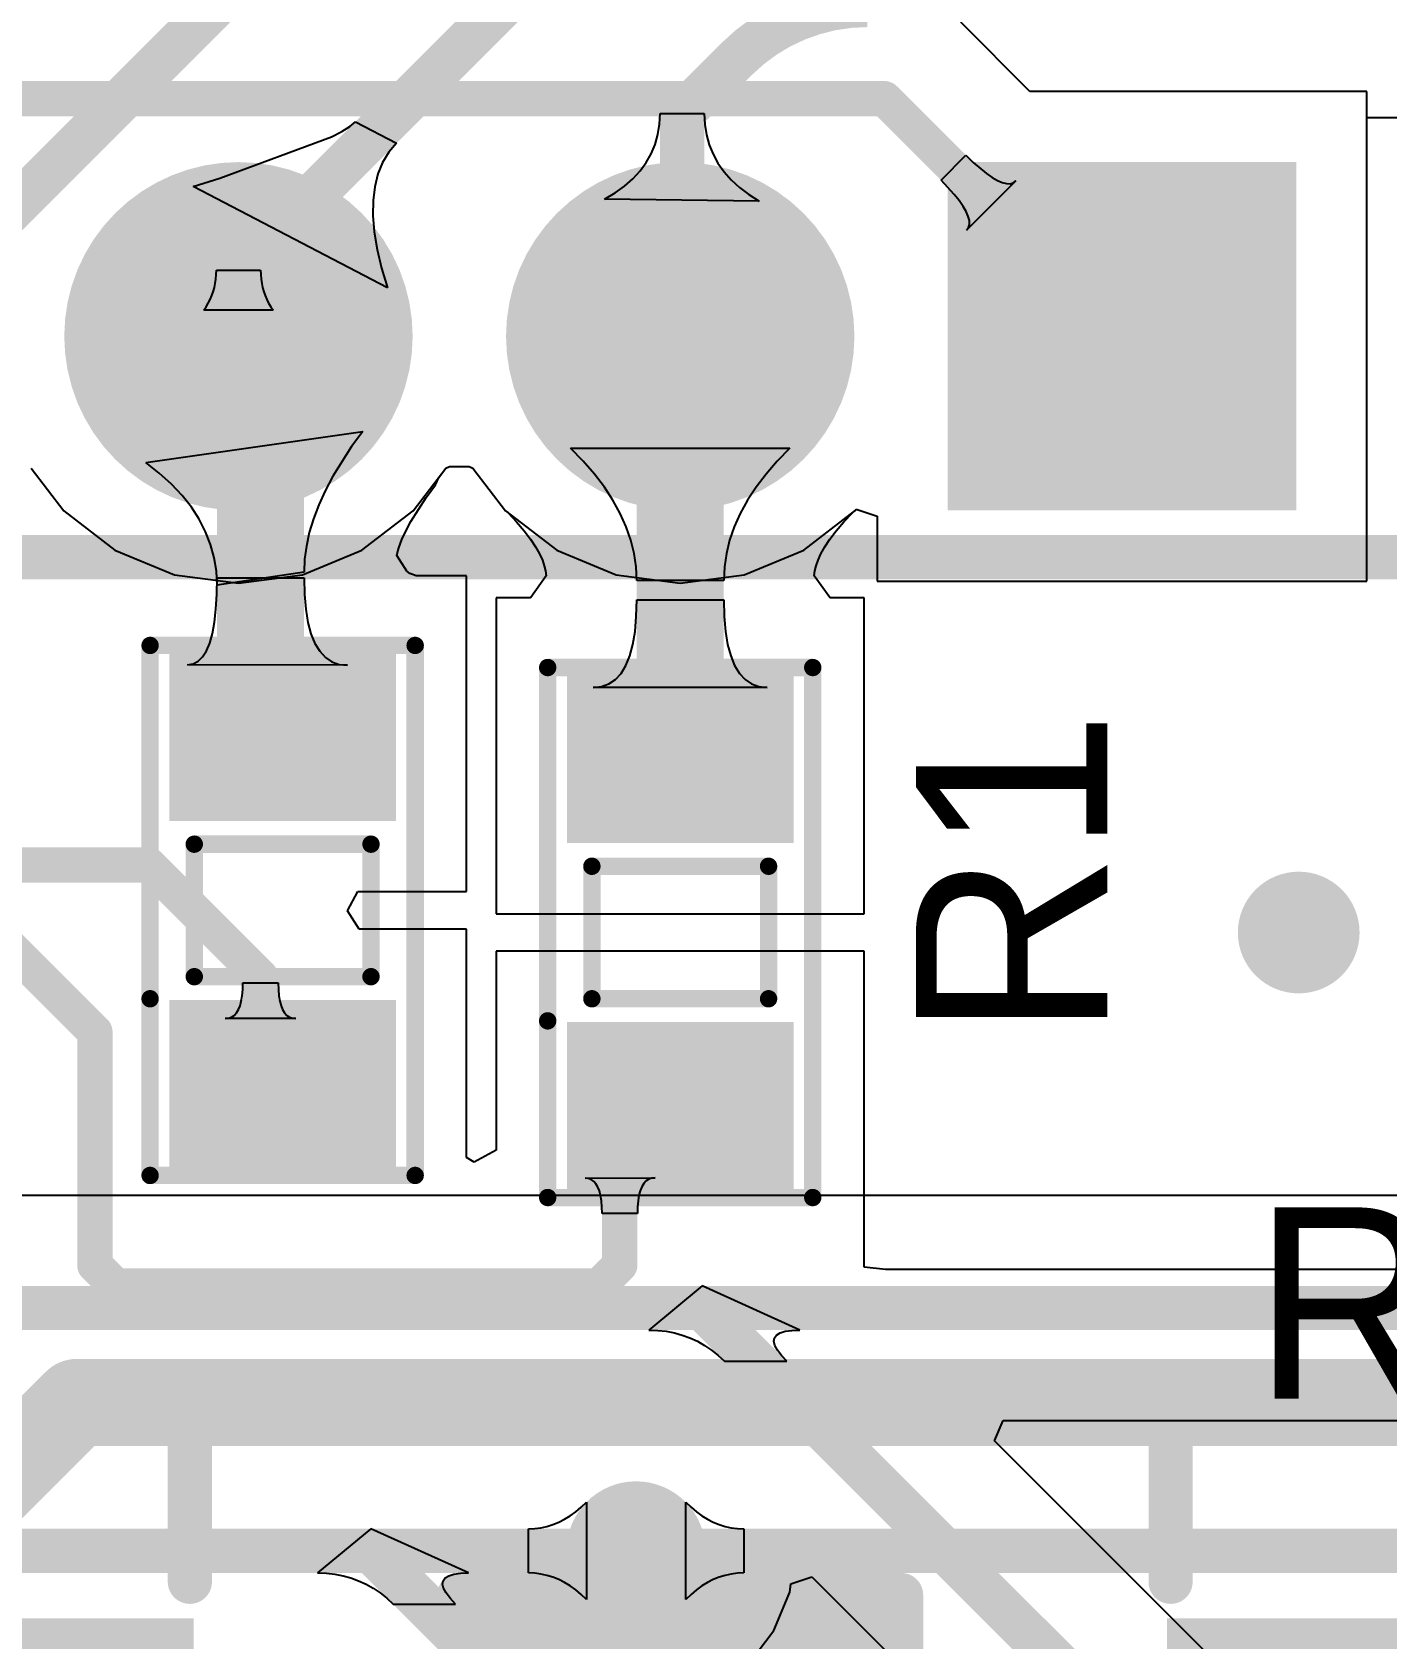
# Model space of a CAD drawing. Header units: millimetres. Extents: x -0.28 to 4.38, y -0.01 to 4.88.
# Drawn here: x 1.7533 to 2.06, y 2.0351 to 2.3989 of the extents above; entities that cross this region are included whole.
import ezdxf

# ---------------------------------------------------------------- set-up
doc = ezdxf.new("R2010")
doc.units = ezdxf.units.MM
doc.header["$MEASUREMENT"] = 0
for name, color, linetype in [('BottomLayer', 5, 'Continuous'), ('BottomOverlay', 54, 'Continuous'), ('BottomSolder', 6, 'Continuous'), ('MultiLayer', 9, 'Continuous'), ('PadHoleLayer', 156, 'Continuous'), ('TopLayer', 1, 'Continuous'), ('TopOverlay', 2, 'Continuous'), ('TopPaste', 8, 'Continuous'), ('TopSolder', 216, 'Continuous'), ('ViaHoleLayer', 16, 'Continuous')]:
    doc.layers.add(name, color=color, linetype=linetype)

# ---------------------------------------------------------------- blocks, each defined once
blk = doc.blocks.new('AS5047D_M______B_26')
at = {"layer": 'BottomLayer', "const_width": 0.035433}
for points in [[(-0.0177165, 0.2, 1), (0.0177165, 0.2, 1)], [(-0.0177165, 0.0999999, 1), (0.0177165, 0.0999999, 1)]]:
    blk.add_lwpolyline(points, format="xyb", close=True, dxfattribs=at)
at = {"layer": 'BottomLayer'}
blk.add_solid([(0.035433, -0.035433), (0.035433, 0.035433), (-0.035433, -0.035433), (-0.035433, 0.035433)], dxfattribs=at)
at = {"layer": 'BottomOverlay', "const_width": 0.01}
blk.add_lwpolyline([(-0.05, 0.68), (-0.0499999, -0.0699999)], dxfattribs=at)
at = {"layer": 'BottomSolder', "const_width": 0.039433}
for points in [[(-0.0197165, 0.2, 1), (0.0197165, 0.2, 1)], [(-0.0197165, 0.0999999, 1), (0.0197165, 0.0999999, 1)]]:
    blk.add_lwpolyline(points, format="xyb", close=True, dxfattribs=at)
at = {"layer": 'BottomSolder'}
blk.add_solid([(0.039433, -0.039433), (0.039433, 0.039433), (-0.039433, -0.039433), (-0.039433, 0.039433)], dxfattribs=at)
at = {"layer": 'MultiLayer', "const_width": 0.035433}
for points in [[(-0.0177165, 0.2, 1), (0.0177165, 0.2, 1)], [(-0.0177165, 0.0999999, 1), (0.0177165, 0.0999999, 1)]]:
    blk.add_lwpolyline(points, format="xyb", close=True, dxfattribs=at)
at = {"layer": 'MultiLayer'}
blk.add_solid([(0.035433, -0.035433), (0.035433, 0.035433), (-0.035433, -0.035433), (-0.035433, 0.035433)], dxfattribs=at)
at = {"layer": 'PadHoleLayer', "const_width": 0.0216535}
for points in [[(-0.0108268, 0.2, 1), (0.0108268, 0.2, 1)], [(-0.0108268, 0.0999999, 1), (0.0108268, 0.0999999, 1)], [(-0.0108268, 0, 1), (0.0108268, 0, 1)]]:
    blk.add_lwpolyline(points, format="xyb", close=True, dxfattribs=at)
at = {"layer": 'TopLayer', "const_width": 0.035433}
for points in [[(-0.0177165, 0.2, 1), (0.0177165, 0.2, 1)], [(-0.0177165, 0.0999999, 1), (0.0177165, 0.0999999, 1)]]:
    blk.add_lwpolyline(points, format="xyb", close=True, dxfattribs=at)
at = {"layer": 'TopLayer'}
blk.add_solid([(0.035433, -0.035433), (0.035433, 0.035433), (-0.035433, -0.035433), (-0.035433, 0.035433)], dxfattribs=at)
at = {"layer": 'TopSolder', "const_width": 0.039433}
for points in [[(-0.0197165, 0.2, 1), (0.0197165, 0.2, 1)], [(-0.0197165, 0.0999999, 1), (0.0197165, 0.0999999, 1)]]:
    blk.add_lwpolyline(points, format="xyb", close=True, dxfattribs=at)
at = {"layer": 'TopSolder'}
blk.add_solid([(0.039433, -0.039433), (0.039433, 0.039433), (-0.039433, -0.039433), (-0.039433, 0.039433)], dxfattribs=at)
blk = doc.blocks.new('SW1_SMD_40')
at = {"layer": 'TopLayer'}
for points in [[(-0.1614173, -0.015748), (-0.1141733, -0.015748), (-0.1614173, 0.015748), (-0.1141733, 0.015748)], [(0.1614173, 0.015748), (0.1141733, 0.015748), (0.1614173, -0.015748), (0.1141733, -0.015748)]]:
    blk.add_solid(points, dxfattribs=at)
at = {"layer": 'TopOverlay', "const_width": 0.01}
for points in [[(-0.111, 0.0729999), (-0.111, 0.0279999)], [(0.111, 0.0729999), (-0.111, 0.0729999)], [(0.111, 0.0729999), (0.111, 0.0279999)], [(0.05, 0.025), (-0.05, 0.025)], [(-0.05, 0.025), (-0.05, -0.025)], [(0.05, 0.025), (0.05, -0.025)], [(0.05, -0.025), (-0.05, -0.025)], [(-0.111, -0.0279999), (-0.111, -0.0729999)], [(0.111, -0.0279999), (0.111, -0.0729999)], [(0.111, -0.0729999), (-0.111, -0.0729999)]]:
    blk.add_lwpolyline(points, dxfattribs=at)
at = {"layer": 'TopOverlay', "const_width": 0.005}
for points in [[(-0.1135, 0.0729999, 1), (-0.1085, 0.0729999, 1)], [(-0.1135, 0.0729999, 1), (-0.1085, 0.0729999, 1)], [(0.1085, 0.0729999, 1), (0.1135, 0.0729999, 1)], [(0.1085, 0.0729999, 1), (0.1135, 0.0729999, 1)], [(-0.1135, 0.0279999, 1), (-0.1085, 0.0279999, 1)], [(0.1085, 0.0279999, 1), (0.1135, 0.0279999, 1)], [(-0.0525, 0.025, 1), (-0.0475, 0.025, 1)], [(-0.0525, 0.025, 1), (-0.0475, 0.025, 1)], [(0.0475, 0.025, 1), (0.0525, 0.025, 1)], [(0.0475, 0.025, 1), (0.0525, 0.025, 1)], [(-0.0525, -0.025, 1), (-0.0475, -0.025, 1)], [(-0.0525, -0.025, 1), (-0.0475, -0.025, 1)], [(0.0475, -0.025, 1), (0.0525, -0.025, 1)], [(0.0475, -0.025, 1), (0.0525, -0.025, 1)], [(-0.1135, -0.0279999, 1), (-0.1085, -0.0279999, 1)], [(0.1085, -0.0279999, 1), (0.1135, -0.0279999, 1)], [(-0.1135, -0.0729999, 1), (-0.1085, -0.0729999, 1)], [(-0.1135, -0.0729999, 1), (-0.1085, -0.0729999, 1)], [(0.1085, -0.0729999, 1), (0.1135, -0.0729999, 1)], [(0.1085, -0.0729999, 1), (0.1135, -0.0729999, 1)]]:
    blk.add_lwpolyline(points, format="xyb", close=True, dxfattribs=at)
at = {"layer": 'TopOverlay'}
blk.add_solid([(-0.05, -0.025), (0.05, -0.025), (-0.05, 0.025), (0.05, 0.025)], dxfattribs=at)
at = {"layer": 'TopPaste'}
for points in [[(-0.1614173, -0.015748), (-0.1141733, -0.015748), (-0.1614173, 0.015748), (-0.1141733, 0.015748)], [(0.1614173, 0.015748), (0.1141733, 0.015748), (0.1614173, -0.015748), (0.1141733, -0.015748)]]:
    blk.add_solid(points, dxfattribs=at)
at = {"layer": 'TopSolder'}
for points in [[(-0.1654173, -0.019748), (-0.1101733, -0.019748), (-0.1654173, 0.019748), (-0.1101733, 0.019748)], [(0.1654173, 0.019748), (0.1101733, 0.019748), (0.1654173, -0.019748), (0.1101733, -0.019748)]]:
    blk.add_solid(points, dxfattribs=at)
blk = doc.blocks.new('RES_SMD_0603_BIG_102')
at = {"layer": 'TopLayer'}
for points in [[(-0.055748, -0.0216535), (-0.024252, -0.0216535), (-0.055748, 0.0216535), (-0.024252, 0.0216535)], [(0.024252, -0.0216535), (0.055748, -0.0216535), (0.024252, 0.0216535), (0.055748, 0.0216535)]]:
    blk.add_solid(points, dxfattribs=at)
at = {"layer": 'TopOverlay', "const_width": 0.003937}
for points in [[(0.06, 0.03), (-0.06, 0.03)], [(-0.06, -0.03), (-0.06, 0.03)], [(0.06, -0.03), (0.06, 0.03)], [(0.0149968, 0.02), (-0.0150032, 0.02)], [(-0.0150032, -0.02), (-0.0150032, 0.02)], [(0.0149968, -0.02), (0.0149968, 0.02)], [(0.0149968, -0.02), (-0.0150032, -0.02)], [(0.0199968, -0.03), (-0.06, -0.03)], [(0.06, -0.03), (0.0199968, -0.03)]]:
    blk.add_lwpolyline(points, dxfattribs=at)
at = {"layer": 'TopOverlay', "const_width": 0.0019685}
for points in [[(-0.0609842, 0.03, 1), (-0.0590158, 0.03, 1)], [(-0.0609842, 0.03, 1), (-0.0590158, 0.03, 1)], [(0.0590158, 0.03, 1), (0.0609842, 0.03, 1)], [(0.0590158, 0.03, 1), (0.0609842, 0.03, 1)], [(-0.0159874, 0.02, 1), (-0.014019, 0.02, 1)], [(-0.0159874, 0.02, 1), (-0.014019, 0.02, 1)], [(0.0140126, 0.02, 1), (0.015981, 0.02, 1)], [(0.0140126, 0.02, 1), (0.015981, 0.02, 1)], [(-0.0159874, -0.02, 1), (-0.014019, -0.02, 1)], [(-0.0159874, -0.02, 1), (-0.014019, -0.02, 1)], [(0.0140126, -0.02, 1), (0.015981, -0.02, 1)], [(0.0140126, -0.02, 1), (0.015981, -0.02, 1)], [(-0.0609842, -0.03, 1), (-0.0590158, -0.03, 1)], [(-0.0609842, -0.03, 1), (-0.0590158, -0.03, 1)], [(0.0190126, -0.03, 1), (0.020981, -0.03, 1)], [(0.0190126, -0.03, 1), (0.020981, -0.03, 1)], [(0.0590158, -0.03, 1), (0.0609842, -0.03, 1)], [(0.0590158, -0.03, 1), (0.0609842, -0.03, 1)]]:
    blk.add_lwpolyline(points, format="xyb", close=True, dxfattribs=at)
at = {"layer": 'TopPaste'}
for points in [[(-0.055748, -0.0216535), (-0.024252, -0.0216535), (-0.055748, 0.0216535), (-0.024252, 0.0216535)], [(0.024252, -0.0216535), (0.055748, -0.0216535), (0.024252, 0.0216535), (0.055748, 0.0216535)]]:
    blk.add_solid(points, dxfattribs=at)
at = {"layer": 'TopSolder'}
for points in [[(-0.059748, -0.0256535), (-0.020252, -0.0256535), (-0.059748, 0.0256535), (-0.020252, 0.0256535)], [(0.020252, -0.0256535), (0.059748, -0.0256535), (0.020252, 0.0256535), (0.059748, 0.0256535)]]:
    blk.add_solid(points, dxfattribs=at)
blk = doc.blocks.new('RES_SMD_0603_BIG_103')
at = {"layer": 'TopLayer'}
for points in [[(-0.055748, -0.0216535), (-0.024252, -0.0216535), (-0.055748, 0.0216535), (-0.024252, 0.0216535)], [(0.024252, -0.0216535), (0.055748, -0.0216535), (0.024252, 0.0216535), (0.055748, 0.0216535)]]:
    blk.add_solid(points, dxfattribs=at)
at = {"layer": 'TopOverlay', "const_width": 0.003937}
for points in [[(0.06, 0.03), (-0.06, 0.03)], [(-0.06, -0.03), (-0.06, 0.03)], [(0.06, -0.03), (0.06, 0.03)], [(0.0149968, 0.02), (-0.0150032, 0.02)], [(-0.0150032, -0.02), (-0.0150032, 0.02)], [(0.0149968, -0.02), (0.0149968, 0.02)], [(0.0149968, -0.02), (-0.0150032, -0.02)], [(0.0199968, -0.03), (-0.06, -0.03)], [(0.06, -0.03), (0.0199968, -0.03)]]:
    blk.add_lwpolyline(points, dxfattribs=at)
at = {"layer": 'TopOverlay', "const_width": 0.0019685}
for points in [[(-0.0609842, 0.03, 1), (-0.0590158, 0.03, 1)], [(-0.0609842, 0.03, 1), (-0.0590158, 0.03, 1)], [(0.0590158, 0.03, 1), (0.0609842, 0.03, 1)], [(0.0590158, 0.03, 1), (0.0609842, 0.03, 1)], [(-0.0159874, 0.02, 1), (-0.014019, 0.02, 1)], [(-0.0159874, 0.02, 1), (-0.014019, 0.02, 1)], [(0.0140126, 0.02, 1), (0.015981, 0.02, 1)], [(0.0140126, 0.02, 1), (0.015981, 0.02, 1)], [(-0.0159874, -0.02, 1), (-0.014019, -0.02, 1)], [(-0.0159874, -0.02, 1), (-0.014019, -0.02, 1)], [(0.0140126, -0.02, 1), (0.015981, -0.02, 1)], [(0.0140126, -0.02, 1), (0.015981, -0.02, 1)], [(-0.0609842, -0.03, 1), (-0.0590158, -0.03, 1)], [(-0.0609842, -0.03, 1), (-0.0590158, -0.03, 1)], [(0.0190126, -0.03, 1), (0.020981, -0.03, 1)], [(0.0190126, -0.03, 1), (0.020981, -0.03, 1)], [(0.0590158, -0.03, 1), (0.0609842, -0.03, 1)], [(0.0590158, -0.03, 1), (0.0609842, -0.03, 1)]]:
    blk.add_lwpolyline(points, format="xyb", close=True, dxfattribs=at)
at = {"layer": 'TopPaste'}
for points in [[(-0.055748, -0.0216535), (-0.024252, -0.0216535), (-0.055748, 0.0216535), (-0.024252, 0.0216535)], [(0.024252, -0.0216535), (0.055748, -0.0216535), (0.024252, 0.0216535), (0.055748, 0.0216535)]]:
    blk.add_solid(points, dxfattribs=at)
at = {"layer": 'TopSolder'}
for points in [[(-0.059748, -0.0256535), (-0.020252, -0.0256535), (-0.059748, 0.0256535), (-0.020252, 0.0256535)], [(0.020252, -0.0256535), (0.059748, -0.0256535), (0.020252, 0.0256535), (0.059748, 0.0256535)]]:
    blk.add_solid(points, dxfattribs=at)

msp = doc.modelspace()

# ---------------------------------------------------------------- linework, layer by layer
at = {"layer": 'BottomLayer'}
for p, q in [((1.9791728, 2.385433), (1.9635232, 2.4010826)), ((2.055433, 2.385433), (1.9791728, 2.385433)), ((2.055433, 2.274567), (2.055433, 2.385433)), ((1.9590301, 2.365313), (1.964687, 2.3709699)), ((1.964687, 2.3709699), (1.9663383, 2.3693739)), ((1.9663383, 2.3693739), (1.9692943, 2.3668609)), ((1.9619957, 2.362126), (1.9590301, 2.365313)), ((1.9760007, 2.365193), (1.964807, 2.3539993)), ((1.9692943, 2.3668609), (1.9705989, 2.3659438)), ((1.9705989, 2.3659438), (1.9717881, 2.365253)), ((1.9717881, 2.365253), (1.9728617, 2.3647885)), ((1.9728617, 2.3647885), (1.9738197, 2.3645502)), ((1.9746623, 2.3645382), (1.9753893, 2.3647525)), ((1.9753893, 2.3647525), (1.9760007, 2.365193)), ((1.9631391, 2.3607057), (1.9619957, 2.362126)), ((1.9738197, 2.3645502), (1.9746623, 2.3645382)), ((1.9640562, 2.3594011), (1.9631391, 2.3607057)), ((1.964747, 2.3582119), (1.9640562, 2.3594011)), ((1.9652115, 2.3571383), (1.964747, 2.3582119)), ((1.964807, 2.3539993), (1.9652475, 2.3546107)), ((1.9654498, 2.3561803), (1.9652115, 2.3571383)), ((1.9652475, 2.3546107), (1.9654618, 2.3553377)), ((1.9654618, 2.3553377), (1.9654498, 2.3561803)), ((1.7530427, 2.3001374), (1.7604647, 2.2904647)), ((1.8395353, 2.2904647), (1.8469574, 2.3001375)), ((1.8469574, 2.3001375), (1.8477785, 2.3004762)), ((1.8477785, 2.3004762), (1.8522216, 2.3004762)), ((1.8522216, 2.3004762), (1.8530427, 2.3001375)), ((1.8530427, 2.3001375), (1.8604648, 2.2904647)), ((1.7604647, 2.2904647), (1.7720444, 2.2815794)), ((1.8279556, 2.2815794), (1.8395353, 2.2904647)), ((1.8604648, 2.2904647), (1.8720444, 2.2815794)), ((1.9279558, 2.2815794), (1.9395354, 2.2904647)), ((1.9395354, 2.2904647), (1.9398323, 2.2908516)), ((1.9398323, 2.2908516), (1.944567, 2.2892444)), ((1.944567, 2.2892444), (1.944567, 2.274567)), ((1.7720444, 2.2815794), (1.7855291, 2.2759938)), ((1.8144709, 2.2759938), (1.8279556, 2.2815794)), ((1.8720444, 2.2815794), (1.8855292, 2.2759938)), ((1.914471, 2.2759938), (1.9279558, 2.2815794)), ((1.7855291, 2.2759938), (1.8, 2.2740887)), ((1.8, 2.2740887), (1.8144709, 2.2759938)), ((1.8855292, 2.2759938), (1.9000001, 2.2740887)), ((1.9000001, 2.2740887), (1.914471, 2.2759938)), ((1.944567, 2.274567), (2.055433, 2.274567)), ((2.2594418, 2.1354898), (1.3505583, 2.1354898)), ((1.905, 2.115), (1.8929289, 2.105)), ((1.9270711, 2.105), (1.905, 2.115)), ((1.905, 2.115), (1.905, 2.115)), ((1.905, 2.115), (1.905, 2.115)), ((1.905, 2.115), (1.905, 2.115)), ((1.905, 2.115), (1.905, 2.115)), ((1.905, 2.115), (1.905, 2.115)), ((1.905, 2.115), (1.905, 2.115)), ((1.905, 2.115), (1.905, 2.115)), ((1.905, 2.115), (1.905, 2.115)), ((1.905, 2.115), (1.905, 2.115)), ((1.905, 2.115), (1.905, 2.115)), ((1.8929289, 2.105), (1.8948996, 2.1049293)), ((1.8948996, 2.1049293), (1.8968118, 2.1047172)), ((1.8968118, 2.1047172), (1.8986653, 2.1043636)), ((1.8986653, 2.1043636), (1.9004603, 2.1038686)), ((1.9004603, 2.1038686), (1.9021967, 2.1032322)), ((1.9021967, 2.1032322), (1.9038745, 2.1024544)), ((1.9212167, 2.1024544), (1.9213388, 2.1032322)), ((1.9213388, 2.1032322), (1.9218024, 2.1038686)), ((1.9218024, 2.1038686), (1.9226075, 2.1043636)), ((1.9226075, 2.1043636), (1.9237539, 2.1047172)), ((1.9237539, 2.1047172), (1.9252418, 2.1049293)), ((1.9252418, 2.1049293), (1.9270711, 2.105)), ((1.9038745, 2.1024544), (1.9054938, 2.1015352)), ((1.9054938, 2.1015352), (1.9070544, 2.1004745)), ((1.9070544, 2.1004745), (1.9085565, 2.0992724)), ((1.9085565, 2.0992724), (1.91, 2.0979289)), ((1.9214359, 2.1015352), (1.9212167, 2.1024544)), ((1.9219966, 2.1004745), (1.9214359, 2.1015352)), ((1.9228986, 2.0992724), (1.9219966, 2.1004745)), ((1.9241421, 2.0979289), (1.9228986, 2.0992724)), ((1.91, 2.0979289), (1.9241421, 2.0979289)), ((1.9711572, 2.0798908), (1.9730707, 2.0845102)), ((1.9730707, 2.0845102), (2.27, 2.0845102)), ((2.085386, 1.965662), (1.9711572, 2.0798908)), ((1.8738178, 2.0621685), (1.8750916, 2.0629516)), ((1.8750916, 2.0629516), (1.8763388, 2.0638551)), ((1.8763388, 2.0638551), (1.8775595, 2.0648791)), ((1.8775595, 2.0648791), (1.8787536, 2.0660236)), ((1.8787536, 2.0660236), (1.8787536, 2.0439764)), ((1.83, 2.06), (1.8179289, 2.05)), ((1.8520711, 2.05), (1.83, 2.06)), ((1.83, 2.06), (1.83, 2.06)), ((1.83, 2.06), (1.83, 2.06)), ((1.83, 2.06), (1.83, 2.06)), ((1.83, 2.06), (1.83, 2.06)), ((1.83, 2.06), (1.83, 2.06)), ((1.83, 2.06), (1.83, 2.06)), ((1.83, 2.06), (1.83, 2.06)), ((1.83, 2.06), (1.83, 2.06)), ((1.83, 2.06), (1.83, 2.06)), ((1.83, 2.06), (1.83, 2.06)), ((1.8656179, 2.06), (1.8670509, 2.0600602)), ((1.8656179, 2.05), (1.8656179, 2.06)), ((1.8670509, 2.0600602), (1.8684574, 2.0602409)), ((1.8684574, 2.0602409), (1.8698373, 2.0605421)), ((1.8698373, 2.0605421), (1.8711907, 2.0609638)), ((1.8711907, 2.0609638), (1.8725175, 2.0615059)), ((1.8725175, 2.0615059), (1.8738178, 2.0621685)), ((1.8179289, 2.05), (1.8198996, 2.0499293)), ((1.8198996, 2.0499293), (1.8218118, 2.0497172)), ((1.8218118, 2.0497172), (1.8236653, 2.0493636)), ((1.8236653, 2.0493636), (1.8254603, 2.0488686)), ((1.8254603, 2.0488686), (1.8271967, 2.0482322)), ((1.8271967, 2.0482322), (1.8288745, 2.0474544)), ((1.8462167, 2.0474544), (1.8463388, 2.0482322)), ((1.8463388, 2.0482322), (1.8468024, 2.0488686)), ((1.8468024, 2.0488686), (1.8476075, 2.0493636)), ((1.8476075, 2.0493636), (1.8487539, 2.0497172)), ((1.8487539, 2.0497172), (1.8502418, 2.0499293)), ((1.8502418, 2.0499293), (1.8520711, 2.05)), ((1.8670509, 2.0499398), (1.8656179, 2.05)), ((1.8684574, 2.0497591), (1.8670509, 2.0499398)), ((1.8698373, 2.0494579), (1.8684574, 2.0497591)), ((1.8711907, 2.0490362), (1.8698373, 2.0494579)), ((1.8725175, 2.0484941), (1.8711907, 2.0490362)), ((1.8738178, 2.0478315), (1.8725175, 2.0484941)), ((1.9250739, 2.0475362), (1.9298086, 2.0491434)), ((1.9298086, 2.0491434), (1.9845047, 1.9944473)), ((1.8288745, 2.0474544), (1.8304938, 2.0465352)), ((1.8304938, 2.0465352), (1.8320544, 2.0454745)), ((1.8320544, 2.0454745), (1.8335565, 2.0442724)), ((1.8464359, 2.0465352), (1.8462167, 2.0474544)), ((1.8469966, 2.0454745), (1.8464359, 2.0465352)), ((1.8478986, 2.0442724), (1.8469966, 2.0454745)), ((1.8750916, 2.0470484), (1.8738178, 2.0478315)), ((1.8763388, 2.0461449), (1.8750916, 2.0470484)), ((1.8775595, 2.0451209), (1.8763388, 2.0461449)), ((1.8787536, 2.0439764), (1.8775595, 2.0451209)), ((1.9212258, 2.0369718), (1.9248279, 2.0456679)), ((1.9248279, 2.0456679), (1.9250739, 2.0475362)), ((1.8335565, 2.0442724), (1.835, 2.0429289)), ((1.835, 2.0429289), (1.8491421, 2.0429289)), ((1.8491421, 2.0429289), (1.8478986, 2.0442724)), ((1.9154958, 2.0295042), (1.9212258, 2.0369718))]:
    msp.add_line(p, q, dxfattribs=at)
for points, const_width in [([(1.3062204, 2.3837796), (1.9462202, 2.3837796)], 0.008), ([(1.9462202, 2.3837796), (1.9999998, 2.33)], 0.008), ([(1.3400001, 2.11), (1.905, 2.11)], 0.01), ([(1.905, 2.11), (2.27, 2.11)], 0.01), ([(1.905, 2.11), (2.067362, 1.947638)], 0.01), ([(1.34, 2.055), (1.83, 2.055)], 0.01), ([(1.83, 2.055), (1.89, 2.055)], 0.01), ([(1.83, 2.055), (2.0025, 1.8825)], 0.01)]:
    msp.add_lwpolyline(points, dxfattribs=dict(at, const_width=const_width))
for points, const_width in [([(1.9442202, 2.3837796, 1), (1.9482202, 2.3837796, 1)], 0.004), ([(1.9442202, 2.3837796, 1), (1.9482202, 2.3837796, 1)], 0.004), ([(1.9979998, 2.33, 1), (2.0019998, 2.33, 1)], 0.004), ([(2.0331102, 2.195, 1), (2.0468898, 2.195, 1)], 0.0137795), ([(1.9025, 2.11, 1), (1.9075, 2.11, 1)], 0.005), ([(1.9025, 2.11, 1), (1.9075, 2.11, 1)], 0.005), ([(1.9025, 2.11, 1), (1.9075, 2.11, 1)], 0.005), ([(1.882126, 2.055, 1), (1.897874, 2.055, 1)], 0.015748), ([(1.8275, 2.055, 1), (1.8325, 2.055, 1)], 0.005), ([(1.8275, 2.055, 1), (1.8325, 2.055, 1)], 0.005), ([(1.8275, 2.055, 1), (1.8325, 2.055, 1)], 0.005), ([(1.8875, 2.055, 1), (1.8925, 2.055, 1)], 0.005)]:
    msp.add_lwpolyline(points, format="xyb", close=True, dxfattribs=dict(at, const_width=const_width))
at = {"layer": 'MultiLayer'}
for points, const_width in [([(2.0331102, 2.195, 1), (2.0468898, 2.195, 1)], 0.0137795), ([(1.882126, 2.055, 1), (1.897874, 2.055, 1)], 0.015748)]:
    msp.add_lwpolyline(points, format="xyb", close=True, dxfattribs=dict(at, const_width=const_width))
at = {"layer": 'TopLayer'}
for p, q in [((1.8953075, 2.3779925), (1.8954331, 2.3804331)), ((1.8954331, 2.3804331), (1.9054331, 2.3804331)), ((1.9054331, 2.3804331), (1.9055576, 2.3779725)), ((2.055433, 2.274567), (2.055433, 2.3795102)), ((2.055433, 2.3795102), (2.1673223, 2.3795102)), ((1.8210626, 2.3751235), (1.8234054, 2.3763608)), ((1.8234054, 2.3763608), (1.8252149, 2.3775071)), ((1.8252149, 2.3775071), (1.8264912, 2.3785622)), ((1.8264912, 2.3785622), (1.8358078, 2.3737367)), ((1.8943028, 2.3734442), (1.8949308, 2.3756629)), ((1.8949308, 2.3756629), (1.8953075, 2.3779925)), ((1.9055576, 2.3779725), (1.9059309, 2.3756177)), ((1.9059309, 2.3756177), (1.9065532, 2.3733689)), ((1.7958076, 2.3657874), (1.8210626, 2.3751235)), ((1.8358078, 2.3737367), (1.8340534, 2.3716755)), ((1.8934238, 2.3713365), (1.8943028, 2.3734442)), ((1.9065532, 2.3733689), (1.9074244, 2.3712259)), ((1.8326421, 2.3693436), (1.8315738, 2.366741)), ((1.8340534, 2.3716755), (1.8326421, 2.3693436)), ((1.8909121, 2.3674538), (1.8922935, 2.3693397)), ((1.8922935, 2.3693397), (1.8934238, 2.3713365)), ((1.9074244, 2.3712259), (1.9085444, 2.3691888)), ((1.9085444, 2.3691888), (1.9099134, 2.3672577)), ((1.789732, 2.3639127), (1.7958076, 2.3657874)), ((1.8315738, 2.366741), (1.8308485, 2.3638678)), ((1.8873958, 2.3640149), (1.8892795, 2.3656789)), ((1.8892795, 2.3656789), (1.8909121, 2.3674538)), ((1.9099134, 2.3672577), (1.9115313, 2.3654324)), ((1.9115313, 2.3654324), (1.9133981, 2.363713)), ((1.8337005, 2.3409442), (1.789732, 2.3639127)), ((1.8308485, 2.3638678), (1.8304663, 2.3607239)), ((1.8828747, 2.3610197), (1.8852608, 2.3624618)), ((1.9178784, 2.3605919), (1.8828747, 2.3610197)), ((1.8852608, 2.3624618), (1.8873958, 2.3640149)), ((1.9133981, 2.363713), (1.9155138, 2.3620995)), ((1.9155138, 2.3620995), (1.9178784, 2.3605919)), ((1.8304663, 2.3607239), (1.8304271, 2.3573093)), ((1.8304271, 2.3573093), (1.8307309, 2.353624)), ((1.8307309, 2.353624), (1.8313777, 2.3496681)), ((1.8313777, 2.3496681), (1.8323676, 2.3454415)), ((1.7947427, 2.3419633), (1.7948856, 2.3429454)), ((1.7948856, 2.3429454), (1.7949712, 2.3439576)), ((1.7949712, 2.3439576), (1.7949998, 2.3449998)), ((1.7949998, 2.3449998), (1.8049998, 2.3449998)), ((1.8049998, 2.3449998), (1.8050284, 2.3439576)), ((1.8050284, 2.3439576), (1.805114, 2.3429454)), ((1.805114, 2.3429454), (1.8052569, 2.3419633)), ((1.8323676, 2.3454415), (1.8337005, 2.3409442)), ((1.7936003, 2.338335), (1.7939716, 2.339197)), ((1.7939716, 2.339197), (1.7942858, 2.3400891)), ((1.7942858, 2.3400891), (1.7945428, 2.3410111)), ((1.7945428, 2.3410111), (1.7947427, 2.3419633)), ((1.8052569, 2.3419633), (1.8054568, 2.3410111)), ((1.8054568, 2.3410111), (1.8057138, 2.3400891)), ((1.8057138, 2.3400891), (1.806028, 2.339197)), ((1.806028, 2.339197), (1.8063993, 2.338335)), ((1.7921436, 2.3359292), (1.7926863, 2.3367011)), ((1.807856, 2.3359292), (1.7921436, 2.3359292)), ((1.7926863, 2.3367011), (1.7931718, 2.337503)), ((1.7931718, 2.337503), (1.7936003, 2.338335)), ((1.8063993, 2.338335), (1.8068278, 2.337503)), ((1.8068278, 2.337503), (1.8073133, 2.3367011)), ((1.8073133, 2.3367011), (1.807856, 2.3359292)), ((1.7790157, 2.301449), (1.8281256, 2.3084489)), ((1.8281256, 2.3084489), (1.8256018, 2.3050097)), ((1.8256018, 2.3050097), (1.8213512, 2.2982985)), ((1.8780393, 2.3017563), (1.8751968, 2.3046959)), ((1.8751968, 2.3046959), (1.9248031, 2.3046956)), ((1.9248031, 2.3046956), (1.9219606, 2.3017561)), ((1.7820826, 2.2990354), (1.7790157, 2.301449)), ((1.8453236, 2.2980083), (1.8469574, 2.3001375)), ((1.8469574, 2.3001375), (1.8477785, 2.3004762)), ((1.8477785, 2.3004762), (1.8522216, 2.3004762)), ((1.8522216, 2.3004762), (1.8530427, 2.3001375)), ((1.8530427, 2.3001375), (1.8604648, 2.2904647)), ((1.8805826, 2.2988035), (1.8780393, 2.3017563)), ((1.9219606, 2.3017561), (1.9194172, 2.2988033)), ((1.7848267, 2.2965402), (1.7820826, 2.2990354)), ((1.787248, 2.2939634), (1.7848267, 2.2965402)), ((1.8213512, 2.2982985), (1.8196244, 2.2950265)), ((1.8424556, 2.2935092), (1.8445657, 2.2963846)), ((1.8445657, 2.2963846), (1.8453236, 2.2980083)), ((1.8828267, 2.2958373), (1.8805826, 2.2988035)), ((1.8847716, 2.2928579), (1.8828267, 2.2958373)), ((1.9171731, 2.2958371), (1.9152282, 2.2928577)), ((1.9194172, 2.2988033), (1.9171731, 2.2958371)), ((1.7893464, 2.2913049), (1.787248, 2.2939634)), ((1.8196244, 2.2950265), (1.8181632, 2.2918103)), ((1.8390095, 2.2880682), (1.8424556, 2.2935092)), ((1.8864173, 2.2898651), (1.8847716, 2.2928579)), ((1.9152282, 2.2928577), (1.9135826, 2.289865)), ((1.791122, 2.2885648), (1.7893464, 2.2913049)), ((1.7925747, 2.285743), (1.791122, 2.2885648)), ((1.8169677, 2.2886499), (1.8160379, 2.2855452)), ((1.8181632, 2.2918103), (1.8169677, 2.2886499)), ((1.8604648, 2.2904647), (1.8609572, 2.2900869)), ((1.8609572, 2.2900869), (1.8629715, 2.2880038)), ((1.8877637, 2.286859), (1.8864173, 2.2898651)), ((1.9135826, 2.289865), (1.9122361, 2.2868589)), ((1.9370279, 2.288003), (1.9390429, 2.2900868)), ((1.9390429, 2.2900868), (1.9395354, 2.2904647)), ((1.9395354, 2.2904647), (1.9398323, 2.2908516)), ((1.9398323, 2.2908516), (1.944567, 2.2892444)), ((1.944567, 2.2892444), (1.944567, 2.274567)), ((1.7937046, 2.2828396), (1.7925747, 2.285743)), ((1.8160379, 2.2855452), (1.8153737, 2.2824962)), ((1.8370022, 2.2839775), (1.8379405, 2.2860426)), ((1.8379405, 2.2860426), (1.8390095, 2.2880682)), ((1.8629715, 2.2880038), (1.8647109, 2.2859843)), ((1.8647109, 2.2859843), (1.8661377, 2.2840984)), ((1.8888109, 2.2838396), (1.8877637, 2.286859)), ((1.9122361, 2.2868589), (1.9111889, 2.2838395)), ((1.9338617, 2.2840976), (1.9352892, 2.2859845)), ((1.9352892, 2.2859845), (1.9370279, 2.288003)), ((1.7945117, 2.2798546), (1.7937046, 2.2828396)), ((1.8153737, 2.2824962), (1.8149752, 2.279503)), ((1.8358879, 2.280748), (1.8362956, 2.2821094)), ((1.8362956, 2.2821094), (1.8370022, 2.2839775)), ((1.8661377, 2.2840984), (1.8672742, 2.2823574)), ((1.8672742, 2.2823574), (1.8681475, 2.2807693)), ((1.889559, 2.2808069), (1.8888109, 2.2838396)), ((1.9111889, 2.2838395), (1.9104408, 2.2808068)), ((1.9318526, 2.2807696), (1.9327253, 2.2823568)), ((1.9327253, 2.2823568), (1.9338617, 2.2840976)), ((1.794996, 2.2767879), (1.7945117, 2.2798546)), ((1.8149752, 2.279503), (1.8148424, 2.2765656)), ((1.8358433, 2.2803702), (1.8358879, 2.280748)), ((1.8381449, 2.2768437), (1.8358433, 2.2803702)), ((1.8681475, 2.2807693), (1.8687893, 2.2793362)), ((1.8687893, 2.2793362), (1.8692375, 2.2780439)), ((1.8692375, 2.2780439), (1.8695271, 2.2768702)), ((1.8900078, 2.2777609), (1.889559, 2.2808069)), ((1.8901574, 2.2747016), (1.8900078, 2.2777609)), ((1.909992, 2.2777608), (1.9098424, 2.2747015)), ((1.9104408, 2.2808068), (1.909992, 2.2777608)), ((1.9304727, 2.2768702), (1.9307623, 2.2780438)), ((1.9307623, 2.2780438), (1.9312103, 2.2793356)), ((1.9312103, 2.2793356), (1.9318526, 2.2807696)), ((1.7951574, 2.2736396), (1.794996, 2.2767879)), ((1.7950905, 2.2715728), (1.7951574, 2.275313)), ((1.8148424, 2.2765656), (1.7951574, 2.2736396)), ((1.7951574, 2.275313), (1.8148424, 2.275313)), ((1.8148424, 2.275313), (1.8149408, 2.2715559)), ((1.8388232, 2.2763022), (1.8381449, 2.2768437)), ((1.8402232, 2.275748), (1.8388232, 2.2763022)), ((1.8516535, 2.275748), (1.8402232, 2.275748)), ((1.8516535, 2.204252), (1.8516535, 2.275748)), ((1.86969, 2.2757481), (1.8661595, 2.2708603)), ((1.8695271, 2.2768702), (1.8696888, 2.2757722)), ((1.8696888, 2.2757722), (1.86969, 2.2757481)), ((1.9098424, 2.2747015), (1.8901574, 2.2747016)), ((1.9303098, 2.2757481), (1.930311, 2.2757721)), ((1.9338403, 2.2708603), (1.9303098, 2.2757481)), ((1.930311, 2.2757721), (1.9304727, 2.2768702)), ((1.944567, 2.274567), (2.055433, 2.274567)), ((1.7948898, 2.2682264), (1.7950905, 2.2715728)), ((1.8149408, 2.2715559), (1.8152361, 2.2681936)), ((1.8660162, 2.270748), (1.8583465, 2.270748)), ((1.8583465, 2.270748), (1.8583465, 2.199252)), ((1.8661595, 2.2708603), (1.8660162, 2.270748)), ((1.890059, 2.26655), (1.8901574, 2.270313)), ((1.8901574, 2.270313), (1.9098424, 2.270313)), ((1.9098424, 2.270313), (1.9099408, 2.26655)), ((1.9339836, 2.270748), (1.9338403, 2.2708603)), ((1.9416535, 2.270748), (1.9339836, 2.270748)), ((1.9416535, 2.199252), (1.9416535, 2.270748)), ((1.7945552, 2.2652736), (1.7948898, 2.2682264)), ((1.8152361, 2.2681936), (1.8157282, 2.2652261)), ((1.8897637, 2.2631832), (1.890059, 2.26655)), ((1.9099408, 2.26655), (1.9102361, 2.2631832)), ((1.7934847, 2.2605492), (1.7940869, 2.2627146)), ((1.7940869, 2.2627146), (1.7945552, 2.2652736)), ((1.8157282, 2.2652261), (1.8164172, 2.2626535)), ((1.8892716, 2.2602124), (1.8897637, 2.2631832)), ((1.9102361, 2.2631832), (1.9107282, 2.2602124)), ((1.7927487, 2.2587776), (1.7934847, 2.2605492)), ((1.8164172, 2.2626535), (1.817303, 2.2604756)), ((1.817303, 2.2604756), (1.8183857, 2.2586925)), ((1.8885826, 2.2576378), (1.8892716, 2.2602124)), ((1.9107282, 2.2602124), (1.9114172, 2.2576378)), ((1.7884665, 2.255628), (1.7897378, 2.2558248)), ((1.8246849, 2.255508), (1.7884665, 2.255628)), ((1.7897378, 2.2558248), (1.7908752, 2.2564154)), ((1.7908752, 2.2564154), (1.7918789, 2.2573996)), ((1.7918789, 2.2573996), (1.7927487, 2.2587776)), ((1.8183857, 2.2586925), (1.8196652, 2.2573041)), ((1.8196652, 2.2573041), (1.8211416, 2.2563106)), ((1.8211416, 2.2563106), (1.8228148, 2.2557119)), ((1.8228148, 2.2557119), (1.8246849, 2.255508)), ((1.8866141, 2.2536768), (1.8876968, 2.2554592)), ((1.8876968, 2.2554592), (1.8885826, 2.2576378)), ((1.9114172, 2.2576378), (1.912303, 2.2554592)), ((1.912303, 2.2554592), (1.9133857, 2.2536768)), ((1.8838582, 2.2513002), (1.8853346, 2.2522904)), ((1.8853346, 2.2522904), (1.8866141, 2.2536768)), ((1.9133857, 2.2536768), (1.9146652, 2.2522904)), ((1.9146652, 2.2522904), (1.9161416, 2.2513002)), ((1.8803149, 2.250508), (1.882185, 2.250706)), ((1.9196849, 2.250508), (1.8803149, 2.250508)), ((1.882185, 2.250706), (1.8838582, 2.2513002)), ((1.9161416, 2.2513002), (1.9178148, 2.250706)), ((1.9178148, 2.250706), (1.9196849, 2.250508)), ((1.824703, 2.1999279), (1.8270143, 2.204252)), ((1.8270143, 2.204252), (1.8516535, 2.204252)), ((1.8273538, 2.195748), (1.824703, 2.1999279)), ((1.8583465, 2.199252), (1.9416535, 2.199252)), ((1.8516535, 2.195748), (1.8273538, 2.195748)), ((1.8516535, 2.1440895), (1.8516535, 2.195748)), ((1.9416535, 2.190748), (1.8583465, 2.190748)), ((1.8583465, 2.190748), (1.8583465, 2.1457394)), ((1.9416535, 2.1192521), (1.9416535, 2.190748)), ((1.80096, 2.1820852), (1.801, 2.183628)), ((1.801, 2.183628), (1.809, 2.183628)), ((1.809, 2.183628), (1.80904, 2.1820852)), ((1.80036, 2.1784312), (1.80064, 2.1794868)), ((1.80064, 2.1794868), (1.80084, 2.1807048)), ((1.80084, 2.1807048), (1.80096, 2.1820852)), ((1.80904, 2.1820852), (1.80916, 2.1807048)), ((1.80916, 2.1807048), (1.80936, 2.1794868)), ((1.80936, 2.1794868), (1.80964, 2.1784312)), ((1.797, 2.175508), (1.79776, 2.1755892)), ((1.813, 2.175508), (1.797, 2.175508)), ((1.79776, 2.1755892), (1.79844, 2.1758328)), ((1.79844, 2.1758328), (1.79904, 2.1762388)), ((1.79904, 2.1762388), (1.79956, 2.1768072)), ((1.79956, 2.1768072), (1.8, 2.177538)), ((1.8, 2.177538), (1.80036, 2.1784312)), ((1.80964, 2.1784312), (1.81, 2.177538)), ((1.81, 2.177538), (1.81044, 2.1768072)), ((1.81044, 2.1768072), (1.81096, 2.1762388)), ((1.81096, 2.1762388), (1.81156, 2.1758328)), ((1.81156, 2.1758328), (1.81224, 2.1755892)), ((1.81224, 2.1755892), (1.813, 2.175508)), ((1.8533465, 2.1430048), (1.8516535, 2.1440895)), ((1.8583465, 2.1457394), (1.8533465, 2.1430048)), ((1.8784665, 2.139372), (1.8943056, 2.139492)), ((1.8791959, 2.139292), (1.8784665, 2.139372)), ((1.8798486, 2.139052), (1.8791959, 2.139292)), ((1.8804244, 2.138652), (1.8798486, 2.139052)), ((1.8928656, 2.1391575), (1.8922656, 2.1387485)), ((1.8935456, 2.1394053), (1.8928656, 2.1391575)), ((1.8943056, 2.139492), (1.8935456, 2.1394053)), ((1.8809235, 2.138092), (1.8804244, 2.138652)), ((1.8813458, 2.137372), (1.8809235, 2.138092)), ((1.8816913, 2.136492), (1.8813458, 2.137372)), ((1.8819601, 2.135452), (1.8816913, 2.136492)), ((1.882152, 2.134252), (1.8819601, 2.135452)), ((1.8906656, 2.1355005), (1.8904656, 2.1342855)), ((1.8909456, 2.1365543), (1.8906656, 2.1355005)), ((1.8913056, 2.1374468), (1.8909456, 2.1365543)), ((1.8917456, 2.1381783), (1.8913056, 2.1374468)), ((1.8922656, 2.1387485), (1.8917456, 2.1381783)), ((1.8822672, 2.132892), (1.882152, 2.134252)), ((1.8823056, 2.131372), (1.8822672, 2.132892)), ((1.8903456, 2.1329093), (1.8903056, 2.131372)), ((1.8904656, 2.1342855), (1.8903456, 2.1329093)), ((1.8903056, 2.131372), (1.8823056, 2.131372)), ((1.9464341, 2.1187221), (1.9416535, 2.1192521)), ((2.1069247, 2.1187221), (1.9464341, 2.1187221)), ((1.9012464, 2.0439764), (1.9012464, 2.0660236)), ((1.9012464, 2.0660236), (1.9024405, 2.0648791)), ((1.9024405, 2.0648791), (1.9036612, 2.0638551)), ((1.9036612, 2.0638551), (1.9049084, 2.0629516)), ((1.9049084, 2.0629516), (1.9061822, 2.0621685)), ((1.9061822, 2.0621685), (1.9074825, 2.0615059)), ((1.9074825, 2.0615059), (1.9088093, 2.0609638)), ((1.9088093, 2.0609638), (1.9101627, 2.0605421)), ((1.9101627, 2.0605421), (1.9115426, 2.0602409)), ((1.9115426, 2.0602409), (1.9129491, 2.0600602)), ((1.9129491, 2.0600602), (1.9143821, 2.06)), ((1.9143821, 2.06), (1.9143821, 2.05)), ((1.9074825, 2.0484941), (1.9061822, 2.0478315)), ((1.9088093, 2.0490362), (1.9074825, 2.0484941)), ((1.9101627, 2.0494579), (1.9088093, 2.0490362)), ((1.9115426, 2.0497591), (1.9101627, 2.0494579)), ((1.9129491, 2.0499398), (1.9115426, 2.0497591)), ((1.9143821, 2.05), (1.9129491, 2.0499398)), ((1.9024405, 2.0451209), (1.9012464, 2.0439764)), ((1.9036612, 2.0461449), (1.9024405, 2.0451209)), ((1.9049084, 2.0470484), (1.9036612, 2.0461449)), ((1.9061822, 2.0478315), (1.9049084, 2.0470484))]:
    msp.add_line(p, q, dxfattribs=at)
for points, const_width in [([(1.7341423, 2.3441423), (1.8307107, 2.4407107)], 0.01), ([(1.7999998, 2.3449998), (1.87, 2.415)], 0.01), ([(1.9004331, 2.3804331), (1.9127166, 2.3927166)], 0.01), ([(1.9004331, 2.3304332), (1.9004331, 2.3804331)], 0.01), ([(1.7999998, 2.33), (1.7999998, 2.3449998)], 0.01), ([(1.7999998, 2.33), (1.8049999, 2.3249999)], 0.019685), ([(1.8999999, 2.2350001), (1.8999999, 2.33)], 0.019685), ([(1.8049999, 2.2450001), (1.8049999, 2.3249999)], 0.019685), ([(1.8999999, 2.33), (1.9004331, 2.3304332)], 0.01), ([(1.8049999, 2.2450001), (1.81, 2.24)], 0.019685), ([(1.9, 2.235), (1.905, 2.24)], 0.019685), ([(1.8999999, 2.2350001), (1.9, 2.235)], 0.019685), ([(1.4177486, 2.2102519), (1.7797481, 2.2102519)], 0.008), ([(1.7797481, 2.2102519), (1.805, 2.185)], 0.008), ([(1.7477481, 2.1922519), (1.7675, 2.1725)], 0.008), ([(1.805, 2.165), (1.805, 2.185)], 0.008), ([(1.7675, 2.1196863), (1.7675, 2.1725)], 0.008), ([(1.805, 2.165), (1.81, 2.16)], 0.008), ([(1.8863056, 2.1196863), (1.8863056, 2.1473847)], 0.008), ([(1.7675, 2.1196863), (1.7721863, 2.115)], 0.008), ([(1.8816193, 2.115), (1.8863056, 2.1196863)], 0.008), ([(1.7721863, 2.115), (1.8816193, 2.115)], 0.008), ([(1.729773, 2.055), (1.7633951, 2.0886221)], 0.019685), ([(1.7633951, 2.0886221), (2.1069247, 2.0886221)], 0.019685), ([(1.89, 2.055), (2.1217157, 2.055)], 0.01), ([(2.0181732, 2.0317481), (2.0299213, 2.02)], 0.008)]:
    msp.add_lwpolyline(points, dxfattribs=dict(at, const_width=const_width))
at = {"layer": 'TopLayer', "const_width": 0.01}
msp.add_lwpolyline([(1.9127166, 2.3927166, -0.198912367379658), (1.9423714, 2.405)], format="xyb", dxfattribs=at)
at = {"layer": 'TopLayer'}
for points, const_width in [([(1.9102166, 2.3927166, 1), (1.9152166, 2.3927166, 1)], 0.005), ([(1.9102166, 2.3927166, 1), (1.9152166, 2.3927166, 1)], 0.005), ([(1.8979331, 2.3804331, 1), (1.9029331, 2.3804331, 1)], 0.005), ([(1.8979331, 2.3804331, 1), (1.9029331, 2.3804331, 1)], 0.005), ([(1.7974998, 2.3449998, 1), (1.8024998, 2.3449998, 1)], 0.005), ([(1.7974998, 2.3449998, 1), (1.8024998, 2.3449998, 1)], 0.005), ([(1.7950786, 2.33, 1), (1.804921, 2.33, 1)], 0.0098425), ([(1.8950787, 2.33, 1), (1.9049211, 2.33, 1)], 0.0098425), ([(1.7974998, 2.33, 1), (1.8024998, 2.33, 1)], 0.005), ([(1.8000787, 2.3249999, 1), (1.8099211, 2.3249999, 1)], 0.0098425), ([(1.8000787, 2.3249999, 1), (1.8099211, 2.3249999, 1)], 0.0098425), ([(1.8974999, 2.33, 1), (1.9024999, 2.33, 1)], 0.005), ([(1.8979331, 2.3304332, 1), (1.9029331, 2.3304332, 1)], 0.005), ([(1.8979331, 2.3304332, 1), (1.9029331, 2.3304332, 1)], 0.005), ([(1.8000787, 2.2450001, 1), (1.8099211, 2.2450001, 1)], 0.0098425), ([(1.8000787, 2.2450001, 1), (1.8099211, 2.2450001, 1)], 0.0098425), ([(1.8050788, 2.24, 1), (1.8149212, 2.24, 1)], 0.0098425), ([(1.9000788, 2.24, 1), (1.9099212, 2.24, 1)], 0.0098425), ([(1.8950787, 2.2350001, 1), (1.9049211, 2.2350001, 1)], 0.0098425), ([(1.8950787, 2.2350001, 1), (1.9049211, 2.2350001, 1)], 0.0098425), ([(1.8950788, 2.235, 1), (1.9049212, 2.235, 1)], 0.0098425), ([(1.8950788, 2.235, 1), (1.9049212, 2.235, 1)], 0.0098425), ([(1.7777481, 2.2102519, 1), (1.7817481, 2.2102519, 1)], 0.004), ([(1.7777481, 2.2102519, 1), (1.7817481, 2.2102519, 1)], 0.004), ([(2.0331102, 2.195, 1), (2.0468898, 2.195, 1)], 0.0137795), ([(1.803, 2.185, 1), (1.807, 2.185, 1)], 0.004), ([(1.803, 2.185, 1), (1.807, 2.185, 1)], 0.004), ([(1.7655, 2.1725, 1), (1.7695, 2.1725, 1)], 0.004), ([(1.7655, 2.1725, 1), (1.7695, 2.1725, 1)], 0.004), ([(1.803, 2.165, 1), (1.807, 2.165, 1)], 0.004), ([(1.803, 2.165, 1), (1.807, 2.165, 1)], 0.004), ([(1.808, 2.16, 1), (1.812, 2.16, 1)], 0.004), ([(1.8843056, 2.1473847, 1), (1.8883056, 2.1473847, 1)], 0.004), ([(1.7655, 2.1196863, 1), (1.7695, 2.1196863, 1)], 0.004), ([(1.7655, 2.1196863, 1), (1.7695, 2.1196863, 1)], 0.004), ([(1.8843056, 2.1196863, 1), (1.8883056, 2.1196863, 1)], 0.004), ([(1.8843056, 2.1196863, 1), (1.8883056, 2.1196863, 1)], 0.004), ([(1.7701863, 2.115, 1), (1.7741863, 2.115, 1)], 0.004), ([(1.7701863, 2.115, 1), (1.7741863, 2.115, 1)], 0.004), ([(1.8796193, 2.115, 1), (1.8836193, 2.115, 1)], 0.004), ([(1.8796193, 2.115, 1), (1.8836193, 2.115, 1)], 0.004), ([(1.7584739, 2.0886221, 1), (1.7683163, 2.0886221, 1)], 0.0098425), ([(1.7584739, 2.0886221, 1), (1.7683163, 2.0886221, 1)], 0.0098425), ([(1.882126, 2.055, 1), (1.897874, 2.055, 1)], 0.015748), ([(1.8875, 2.055, 1), (1.8925, 2.055, 1)], 0.005), ([(2.0161732, 2.0317481, 1), (2.0201732, 2.0317481, 1)], 0.004)]:
    msp.add_lwpolyline(points, format="xyb", close=True, dxfattribs=dict(at, const_width=const_width))
at = {"layer": 'ViaHoleLayer'}
for points, const_width in [([(2.036063, 2.195, 1), (2.043937, 2.195, 1)], 0.007874), ([(1.8850788, 2.055, 1), (1.8949212, 2.055, 1)], 0.0098425)]:
    msp.add_lwpolyline(points, format="xyb", close=True, dxfattribs=dict(at, const_width=const_width))

# ---------------------------------------------------------------- block references
for name, p, rotation in [('AS5047D_M______B_26', (2, 2.33), 90), ('RES_SMD_0603_BIG_102', (1.81, 2.2), 270), ('RES_SMD_0603_BIG_103', (1.9, 2.195), 270), ('SW1_SMD_40', (1.9, 2.02), 180)]:
    msp.add_blockref(name, p, dxfattribs=dict(rotation=rotation))

# ---------------------------------------------------------------- texts
at = {"layer": 'TopOverlay'}
msp.add_text('R1', height=0.0433071, rotation=90, dxfattribs=at).set_placement((1.9966465, 2.171138))
msp.add_text('RST_CD', height=0.0433071, dxfattribs=at).set_placement((2.0298362, 2.0894612))

doc.saveas('drawing.dxf')
